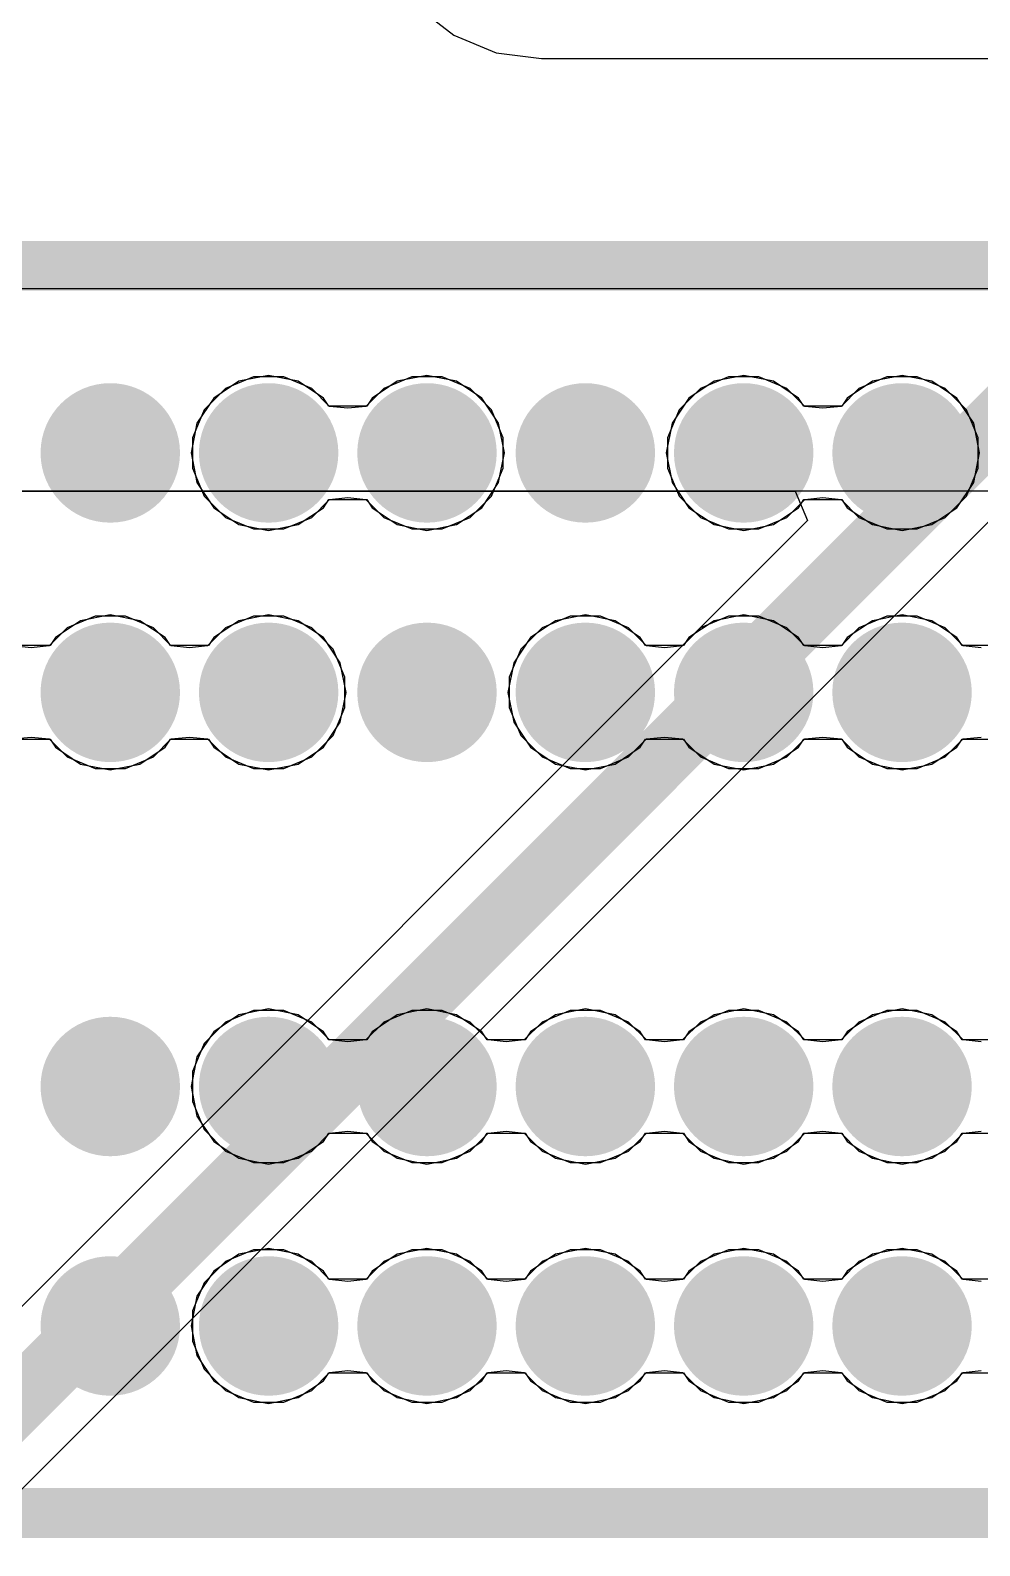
# Model space of a CAD drawing. Header units: millimetres. Extents: x -23 to 83, y -38 to 11.
# Drawn here: x 14.61 to 18.42, y -31.43 to -25.36 of the extents above; entities that cross this region are included whole.
import ezdxf

# ---------------------------------------------------------------- set-up
doc = ezdxf.new("R2010")
doc.units = ezdxf.units.MM
for name, color, linetype in [('BottomLayer', 5, 'Continuous'), ('TopLayer', 1, 'Continuous'), ('TopOverlay', 2, 'Continuous'), ('TopPaste', 8, 'Continuous'), ('TopSolder', 216, 'Continuous')]:
    doc.layers.add(name, color=color, linetype=linetype)

# ---------------------------------------------------------------- blocks, each defined once
blk = doc.blocks.new('ADM6_30_01_5_L_4_2_A_TR_57')
at = {"layer": 'TopLayer'}
h = blk.add_hatch(color=1, dxfattribs=at)
edge = h.paths.add_edge_path()
edge.add_arc((-2.8575, 1.75), 0.178, 0, 360)
h = blk.add_hatch(color=1, dxfattribs=at)
edge = h.paths.add_edge_path()
edge.add_arc((-2.2225, 1.75), 0.178, 0, 360)
h = blk.add_hatch(color=1, dxfattribs=at)
edge = h.paths.add_edge_path()
edge.add_arc((-1.5875, 1.75), 0.178, 0, 360)
h = blk.add_hatch(color=1, dxfattribs=at)
edge = h.paths.add_edge_path()
edge.add_arc((-0.9525, 1.75), 0.178, 0, 360)
h = blk.add_hatch(color=1, dxfattribs=at)
edge = h.paths.add_edge_path()
edge.add_arc((-0.3175, 1.75), 0.178, 0, 360)
h = blk.add_hatch(color=1, dxfattribs=at)
edge = h.paths.add_edge_path()
edge.add_arc((0.3175, 1.75), 0.178, 0, 360)
h = blk.add_hatch(color=1, dxfattribs=at)
edge = h.paths.add_edge_path()
edge.add_arc((-2.8575, 0.79), 0.178, 0, 360)
h = blk.add_hatch(color=1, dxfattribs=at)
edge = h.paths.add_edge_path()
edge.add_arc((-2.2225, 0.79), 0.178, 0, 360)
h = blk.add_hatch(color=1, dxfattribs=at)
edge = h.paths.add_edge_path()
edge.add_arc((-1.5875, 0.79), 0.178, 0, 360)
h = blk.add_hatch(color=1, dxfattribs=at)
edge = h.paths.add_edge_path()
edge.add_arc((-0.9525, 0.79), 0.178, 0, 360)
h = blk.add_hatch(color=1, dxfattribs=at)
edge = h.paths.add_edge_path()
edge.add_arc((-0.3175, 0.79), 0.178, 0, 360)
h = blk.add_hatch(color=1, dxfattribs=at)
edge = h.paths.add_edge_path()
edge.add_arc((0.3175, 0.79), 0.178, 0, 360)
h = blk.add_hatch(color=1, dxfattribs=at)
edge = h.paths.add_edge_path()
edge.add_arc((-2.8575, -0.79), 0.178, 0, 360)
h = blk.add_hatch(color=1, dxfattribs=at)
edge = h.paths.add_edge_path()
edge.add_arc((-2.2225, -0.79), 0.178, 0, 360)
h = blk.add_hatch(color=1, dxfattribs=at)
edge = h.paths.add_edge_path()
edge.add_arc((-1.5875, -0.79), 0.178, 0, 360)
h = blk.add_hatch(color=1, dxfattribs=at)
edge = h.paths.add_edge_path()
edge.add_arc((-0.9525, -0.79), 0.178, 0, 360)
h = blk.add_hatch(color=1, dxfattribs=at)
edge = h.paths.add_edge_path()
edge.add_arc((-0.3175, -0.79), 0.178, 0, 360)
h = blk.add_hatch(color=1, dxfattribs=at)
edge = h.paths.add_edge_path()
edge.add_arc((0.3175, -0.79), 0.178, 0, 360)
h = blk.add_hatch(color=1, dxfattribs=at)
edge = h.paths.add_edge_path()
edge.add_arc((-2.8575, -1.75), 0.178, 0, 360)
h = blk.add_hatch(color=1, dxfattribs=at)
edge = h.paths.add_edge_path()
edge.add_arc((-2.2225, -1.75), 0.178, 0, 360)
h = blk.add_hatch(color=1, dxfattribs=at)
edge = h.paths.add_edge_path()
edge.add_arc((-1.5875, -1.75), 0.178, 0, 360)
h = blk.add_hatch(color=1, dxfattribs=at)
edge = h.paths.add_edge_path()
edge.add_arc((-0.9525, -1.75), 0.178, 0, 360)
h = blk.add_hatch(color=1, dxfattribs=at)
edge = h.paths.add_edge_path()
edge.add_arc((-0.3175, -1.75), 0.178, 0, 360)
h = blk.add_hatch(color=1, dxfattribs=at)
edge = h.paths.add_edge_path()
edge.add_arc((0.3175, -1.75), 0.178, 0, 360)
at = {"layer": 'TopPaste'}
h = blk.add_hatch(color=8, dxfattribs=at)
edge = h.paths.add_edge_path()
edge.add_arc((-2.8575, 1.75), 0.178, 0, 360)
h = blk.add_hatch(color=8, dxfattribs=at)
edge = h.paths.add_edge_path()
edge.add_arc((-2.2225, 1.75), 0.178, 0, 360)
h = blk.add_hatch(color=8, dxfattribs=at)
edge = h.paths.add_edge_path()
edge.add_arc((-1.5875, 1.75), 0.178, 0, 360)
h = blk.add_hatch(color=8, dxfattribs=at)
edge = h.paths.add_edge_path()
edge.add_arc((-0.9525, 1.75), 0.178, 0, 360)
h = blk.add_hatch(color=8, dxfattribs=at)
edge = h.paths.add_edge_path()
edge.add_arc((-0.3175, 1.75), 0.178, 0, 360)
h = blk.add_hatch(color=8, dxfattribs=at)
edge = h.paths.add_edge_path()
edge.add_arc((0.3175, 1.75), 0.178, 0, 360)
h = blk.add_hatch(color=8, dxfattribs=at)
edge = h.paths.add_edge_path()
edge.add_arc((-2.8575, 0.79), 0.178, 0, 360)
h = blk.add_hatch(color=8, dxfattribs=at)
edge = h.paths.add_edge_path()
edge.add_arc((-2.2225, 0.79), 0.178, 0, 360)
h = blk.add_hatch(color=8, dxfattribs=at)
edge = h.paths.add_edge_path()
edge.add_arc((-1.5875, 0.79), 0.178, 0, 360)
h = blk.add_hatch(color=8, dxfattribs=at)
edge = h.paths.add_edge_path()
edge.add_arc((-0.9525, 0.79), 0.178, 0, 360)
h = blk.add_hatch(color=8, dxfattribs=at)
edge = h.paths.add_edge_path()
edge.add_arc((-0.3175, 0.79), 0.178, 0, 360)
h = blk.add_hatch(color=8, dxfattribs=at)
edge = h.paths.add_edge_path()
edge.add_arc((0.3175, 0.79), 0.178, 0, 360)
h = blk.add_hatch(color=8, dxfattribs=at)
edge = h.paths.add_edge_path()
edge.add_arc((-2.8575, -0.79), 0.178, 0, 360)
h = blk.add_hatch(color=8, dxfattribs=at)
edge = h.paths.add_edge_path()
edge.add_arc((-2.2225, -0.79), 0.178, 0, 360)
h = blk.add_hatch(color=8, dxfattribs=at)
edge = h.paths.add_edge_path()
edge.add_arc((-1.5875, -0.79), 0.178, 0, 360)
h = blk.add_hatch(color=8, dxfattribs=at)
edge = h.paths.add_edge_path()
edge.add_arc((-0.9525, -0.79), 0.178, 0, 360)
h = blk.add_hatch(color=8, dxfattribs=at)
edge = h.paths.add_edge_path()
edge.add_arc((-0.3175, -0.79), 0.178, 0, 360)
h = blk.add_hatch(color=8, dxfattribs=at)
edge = h.paths.add_edge_path()
edge.add_arc((0.3175, -0.79), 0.178, 0, 360)
h = blk.add_hatch(color=8, dxfattribs=at)
edge = h.paths.add_edge_path()
edge.add_arc((-2.8575, -1.75), 0.178, 0, 360)
h = blk.add_hatch(color=8, dxfattribs=at)
edge = h.paths.add_edge_path()
edge.add_arc((-2.2225, -1.75), 0.178, 0, 360)
h = blk.add_hatch(color=8, dxfattribs=at)
edge = h.paths.add_edge_path()
edge.add_arc((-1.5875, -1.75), 0.178, 0, 360)
h = blk.add_hatch(color=8, dxfattribs=at)
edge = h.paths.add_edge_path()
edge.add_arc((-0.9525, -1.75), 0.178, 0, 360)
h = blk.add_hatch(color=8, dxfattribs=at)
edge = h.paths.add_edge_path()
edge.add_arc((-0.3175, -1.75), 0.178, 0, 360)
h = blk.add_hatch(color=8, dxfattribs=at)
edge = h.paths.add_edge_path()
edge.add_arc((0.3175, -1.75), 0.178, 0, 360)
at = {"layer": 'TopSolder'}
h = blk.add_hatch(color=216, dxfattribs=at)
edge = h.paths.add_edge_path()
edge.add_arc((-2.8575, 1.75), 0.2796, 0, 360)
h = blk.add_hatch(color=216, dxfattribs=at)
edge = h.paths.add_edge_path()
edge.add_arc((-2.2225, 1.75), 0.2796, 0, 360)
h = blk.add_hatch(color=216, dxfattribs=at)
edge = h.paths.add_edge_path()
edge.add_arc((-1.5875, 1.75), 0.2796, 0, 360)
h = blk.add_hatch(color=216, dxfattribs=at)
edge = h.paths.add_edge_path()
edge.add_arc((-0.9525, 1.75), 0.2796, 0, 360)
h = blk.add_hatch(color=216, dxfattribs=at)
edge = h.paths.add_edge_path()
edge.add_arc((-0.3175, 1.75), 0.2796, 0, 360)
h = blk.add_hatch(color=216, dxfattribs=at)
edge = h.paths.add_edge_path()
edge.add_arc((0.3175, 1.75), 0.2796, 0, 360)
h = blk.add_hatch(color=216, dxfattribs=at)
edge = h.paths.add_edge_path()
edge.add_arc((-2.8575, 0.79), 0.2796, 0, 360)
h = blk.add_hatch(color=216, dxfattribs=at)
edge = h.paths.add_edge_path()
edge.add_arc((-2.2225, 0.79), 0.2796, 0, 360)
h = blk.add_hatch(color=216, dxfattribs=at)
edge = h.paths.add_edge_path()
edge.add_arc((-1.5875, 0.79), 0.2796, 0, 360)
h = blk.add_hatch(color=216, dxfattribs=at)
edge = h.paths.add_edge_path()
edge.add_arc((-0.9525, 0.79), 0.2796, 0, 360)
h = blk.add_hatch(color=216, dxfattribs=at)
edge = h.paths.add_edge_path()
edge.add_arc((-0.3175, 0.79), 0.2796, 0, 360)
h = blk.add_hatch(color=216, dxfattribs=at)
edge = h.paths.add_edge_path()
edge.add_arc((0.3175, 0.79), 0.2796, 0, 360)
h = blk.add_hatch(color=216, dxfattribs=at)
edge = h.paths.add_edge_path()
edge.add_arc((-2.8575, -0.79), 0.2796, 0, 360)
h = blk.add_hatch(color=216, dxfattribs=at)
edge = h.paths.add_edge_path()
edge.add_arc((-2.2225, -0.79), 0.2796, 0, 360)
h = blk.add_hatch(color=216, dxfattribs=at)
edge = h.paths.add_edge_path()
edge.add_arc((-1.5875, -0.79), 0.2796, 0, 360)
h = blk.add_hatch(color=216, dxfattribs=at)
edge = h.paths.add_edge_path()
edge.add_arc((-0.9525, -0.79), 0.2796, 0, 360)
h = blk.add_hatch(color=216, dxfattribs=at)
edge = h.paths.add_edge_path()
edge.add_arc((-0.3175, -0.79), 0.2796, 0, 360)
h = blk.add_hatch(color=216, dxfattribs=at)
edge = h.paths.add_edge_path()
edge.add_arc((0.3175, -0.79), 0.2796, 0, 360)
h = blk.add_hatch(color=216, dxfattribs=at)
edge = h.paths.add_edge_path()
edge.add_arc((-2.8575, -1.75), 0.2796, 0, 360)
h = blk.add_hatch(color=216, dxfattribs=at)
edge = h.paths.add_edge_path()
edge.add_arc((-2.2225, -1.75), 0.2796, 0, 360)
h = blk.add_hatch(color=216, dxfattribs=at)
edge = h.paths.add_edge_path()
edge.add_arc((-1.5875, -1.75), 0.2796, 0, 360)
h = blk.add_hatch(color=216, dxfattribs=at)
edge = h.paths.add_edge_path()
edge.add_arc((-0.9525, -1.75), 0.2796, 0, 360)
h = blk.add_hatch(color=216, dxfattribs=at)
edge = h.paths.add_edge_path()
edge.add_arc((-0.3175, -1.75), 0.2796, 0, 360)
h = blk.add_hatch(color=216, dxfattribs=at)
edge = h.paths.add_edge_path()
edge.add_arc((0.3175, -1.75), 0.2796, 0, 360)
at = {"layer": 'TopOverlay', "const_width": 0.2}
for points in [[(11.178, 2.5), (-11.178, 2.5)], [(11.885, -2.5), (-11.885, -2.5)]]:
    blk.add_lwpolyline(points, dxfattribs=at)

msp = doc.modelspace()

# ---------------------------------------------------------------- linework, layer by layer
at = {"layer": 'BottomLayer'}
for p, q in [((24.9682, -27.2034), (6.985, -27.2034)), ((6.9955, -27.2034), (17.6796, -27.2034)), ((10.4447, -35.3367), (18.578, -27.2034)), ((17.6796, -27.2034), (17.7282, -27.3207)), ((17.7282, -27.3207), (10.1543, -34.8946))]:
    msp.add_line(p, q, dxfattribs=at)
at = {"layer": 'BottomLayer', "const_width": 0.254}
msp.add_lwpolyline([(10.2616, -35.1536), (20.1676, -25.2476)], dxfattribs=at)
at = {"layer": 'TopLayer'}
for p, q in [((16.1642, -25.2632), (16.3101, -25.3751)), ((16.3101, -25.3751), (16.4801, -25.4455)), ((16.4801, -25.4455), (16.6624, -25.4695)), ((16.6624, -25.4695), (26.9878, -25.4695)), ((6.9342, -26.3906), (26.868, -26.3906)), ((15.4489, -26.7627), (15.348, -26.8302)), ((15.5072, -26.745), (15.3951, -26.7915)), ((15.5679, -26.7391), (15.4489, -26.7627)), ((15.6286, -26.745), (15.5072, -26.745)), ((15.6869, -26.7627), (15.5679, -26.7391)), ((15.7407, -26.7915), (15.6286, -26.745)), ((15.7878, -26.8302), (15.6869, -26.7627)), ((16.0839, -26.7627), (15.983, -26.8302)), ((16.1422, -26.745), (16.0301, -26.7915)), ((16.2029, -26.7391), (16.0839, -26.7627)), ((16.2636, -26.745), (16.1422, -26.745)), ((16.3219, -26.7627), (16.2029, -26.7391)), ((16.3757, -26.7915), (16.2636, -26.745)), ((16.4228, -26.8302), (16.3219, -26.7627)), ((17.3539, -26.7627), (17.253, -26.8302)), ((17.4122, -26.745), (17.3001, -26.7915)), ((17.4729, -26.7391), (17.3539, -26.7627)), ((17.5336, -26.745), (17.4122, -26.745)), ((17.5919, -26.7627), (17.4729, -26.7391)), ((17.6457, -26.7915), (17.5336, -26.745)), ((17.6928, -26.8302), (17.5919, -26.7627)), ((17.9889, -26.7627), (17.888, -26.8302)), ((18.0472, -26.745), (17.9351, -26.7915)), ((18.1079, -26.7391), (17.9889, -26.7627)), ((18.1686, -26.745), (18.0472, -26.745)), ((18.2269, -26.7627), (18.1079, -26.7391)), ((18.2807, -26.7915), (18.1686, -26.745)), ((18.3278, -26.8302), (18.2269, -26.7627)), ((15.348, -26.8302), (15.2806, -26.931)), ((15.3951, -26.7915), (15.3093, -26.8773)), ((15.8126, -26.8634), (15.7407, -26.7915)), ((15.8096, -26.8627), (15.7878, -26.8302)), ((16.0301, -26.7915), (15.9582, -26.8634)), ((15.983, -26.8302), (15.9613, -26.8627)), ((16.4615, -26.8773), (16.3757, -26.7915)), ((16.4902, -26.931), (16.4228, -26.8302)), ((17.253, -26.8302), (17.1856, -26.931)), ((17.3001, -26.7915), (17.2143, -26.8773)), ((17.7176, -26.8634), (17.6457, -26.7915)), ((17.7146, -26.8627), (17.6928, -26.8302)), ((17.9351, -26.7915), (17.8632, -26.8634)), ((17.888, -26.8302), (17.8663, -26.8627)), ((18.3665, -26.8773), (18.2807, -26.7915)), ((18.3952, -26.931), (18.3278, -26.8302)), ((15.3093, -26.8773), (15.2629, -26.9894)), ((15.9613, -26.8627), (15.8096, -26.8627)), ((15.8854, -26.8711), (15.8126, -26.8634)), ((15.9582, -26.8634), (15.8854, -26.8711)), ((16.5079, -26.9894), (16.4615, -26.8773)), ((17.2143, -26.8773), (17.1679, -26.9894)), ((17.8663, -26.8627), (17.7146, -26.8627)), ((17.7904, -26.8711), (17.7176, -26.8634)), ((17.8632, -26.8634), (17.7904, -26.8711)), ((18.4129, -26.9894), (18.3665, -26.8773)), ((15.2806, -26.931), (15.2569, -27.05)), ((16.5139, -27.05), (16.4902, -26.931)), ((17.1856, -26.931), (17.1619, -27.05)), ((18.4189, -27.05), (18.3952, -26.931)), ((15.2629, -26.9894), (15.2629, -27.1107)), ((16.5079, -27.1107), (16.5079, -26.9894)), ((17.1679, -26.9894), (17.1679, -27.1107)), ((18.4129, -27.1107), (18.4129, -26.9894)), ((15.2569, -27.05), (15.2806, -27.169)), ((16.4902, -27.169), (16.5139, -27.05)), ((17.1619, -27.05), (17.1856, -27.169)), ((18.3952, -27.169), (18.4189, -27.05)), ((15.2629, -27.1107), (15.3093, -27.2228)), ((16.4615, -27.2228), (16.5079, -27.1107)), ((17.1679, -27.1107), (17.2143, -27.2228)), ((18.3665, -27.2228), (18.4129, -27.1107)), ((15.2806, -27.169), (15.348, -27.2699)), ((16.4228, -27.2699), (16.4902, -27.169)), ((17.1856, -27.169), (17.253, -27.2699)), ((18.3278, -27.2699), (18.3952, -27.169)), ((15.3093, -27.2228), (15.3951, -27.3086)), ((15.348, -27.2699), (15.4489, -27.3373)), ((15.6869, -27.3373), (15.7878, -27.2699)), ((15.7407, -27.3086), (15.8126, -27.2367)), ((15.7878, -27.2699), (15.8096, -27.2374)), ((15.8096, -27.2374), (15.9613, -27.2374)), ((15.8126, -27.2367), (15.8854, -27.229)), ((15.8854, -27.229), (15.9582, -27.2367)), ((15.9582, -27.2367), (16.0301, -27.3086)), ((15.9613, -27.2374), (15.983, -27.2699)), ((15.983, -27.2699), (16.0839, -27.3373)), ((16.3219, -27.3373), (16.4228, -27.2699)), ((16.3757, -27.3086), (16.4615, -27.2228)), ((17.2143, -27.2228), (17.3001, -27.3086)), ((17.253, -27.2699), (17.3539, -27.3373)), ((17.5919, -27.3373), (17.6928, -27.2699)), ((17.6457, -27.3086), (17.7176, -27.2367)), ((17.6928, -27.2699), (17.7146, -27.2374)), ((17.7146, -27.2374), (17.8663, -27.2374)), ((17.7176, -27.2367), (17.7904, -27.229)), ((17.7904, -27.229), (17.8632, -27.2367)), ((17.8632, -27.2367), (17.9351, -27.3086)), ((17.8663, -27.2374), (17.888, -27.2699)), ((17.888, -27.2699), (17.9889, -27.3373)), ((18.2269, -27.3373), (18.3278, -27.2699)), ((18.2807, -27.3086), (18.3665, -27.2228)), ((15.3951, -27.3086), (15.5072, -27.355)), ((15.4489, -27.3373), (15.5679, -27.361)), ((15.5679, -27.361), (15.6869, -27.3373)), ((15.6286, -27.355), (15.7407, -27.3086)), ((16.0301, -27.3086), (16.1422, -27.355)), ((16.0839, -27.3373), (16.2029, -27.361)), ((16.2029, -27.361), (16.3219, -27.3373)), ((16.2636, -27.355), (16.3757, -27.3086)), ((17.3001, -27.3086), (17.4122, -27.355)), ((17.3539, -27.3373), (17.4729, -27.361)), ((17.4729, -27.361), (17.5919, -27.3373)), ((17.5336, -27.355), (17.6457, -27.3086)), ((17.9351, -27.3086), (18.0472, -27.355)), ((17.9889, -27.3373), (18.1079, -27.361)), ((18.1079, -27.361), (18.2269, -27.3373)), ((18.1686, -27.355), (18.2807, -27.3086)), ((15.5072, -27.355), (15.6286, -27.355)), ((16.1422, -27.355), (16.2636, -27.355)), ((17.4122, -27.355), (17.5336, -27.355)), ((18.0472, -27.355), (18.1686, -27.355)), ((14.9329, -27.6991), (14.8139, -27.7227)), ((15.0519, -27.7227), (14.9329, -27.6991)), ((15.5679, -27.6991), (15.4489, -27.7227)), ((15.6869, -27.7227), (15.5679, -27.6991)), ((16.8379, -27.6991), (16.7189, -27.7227)), ((16.9569, -27.7227), (16.8379, -27.6991)), ((17.4729, -27.6991), (17.3539, -27.7227)), ((17.5919, -27.7227), (17.4729, -27.6991)), ((18.1079, -27.6991), (17.9889, -27.7227)), ((18.2269, -27.7227), (18.1079, -27.6991)), ((14.7601, -27.7515), (14.6882, -27.8234)), ((14.8139, -27.7227), (14.713, -27.7902)), ((14.8722, -27.705), (14.7601, -27.7515)), ((14.9936, -27.705), (14.8722, -27.705)), ((15.1057, -27.7515), (14.9936, -27.705)), ((15.1528, -27.7902), (15.0519, -27.7227)), ((15.1776, -27.8234), (15.1057, -27.7515)), ((15.3951, -27.7515), (15.3232, -27.8234)), ((15.4489, -27.7227), (15.348, -27.7902)), ((15.5072, -27.705), (15.3951, -27.7515)), ((15.6286, -27.705), (15.5072, -27.705)), ((15.7407, -27.7515), (15.6286, -27.705)), ((15.7878, -27.7902), (15.6869, -27.7227)), ((15.8265, -27.8373), (15.7407, -27.7515)), ((16.6651, -27.7515), (16.5793, -27.8373)), ((16.7189, -27.7227), (16.618, -27.7902)), ((16.7772, -27.705), (16.6651, -27.7515)), ((16.8986, -27.705), (16.7772, -27.705)), ((17.0107, -27.7515), (16.8986, -27.705)), ((17.0578, -27.7902), (16.9569, -27.7227)), ((17.0826, -27.8234), (17.0107, -27.7515)), ((17.3001, -27.7515), (17.2282, -27.8234)), ((17.3539, -27.7227), (17.253, -27.7902)), ((17.4122, -27.705), (17.3001, -27.7515)), ((17.5336, -27.705), (17.4122, -27.705)), ((17.6457, -27.7515), (17.5336, -27.705)), ((17.6928, -27.7902), (17.5919, -27.7227)), ((17.7176, -27.8234), (17.6457, -27.7515)), ((17.9351, -27.7515), (17.8632, -27.8234)), ((17.9889, -27.7227), (17.888, -27.7902)), ((18.0472, -27.705), (17.9351, -27.7515)), ((18.1686, -27.705), (18.0472, -27.705)), ((18.2807, -27.7515), (18.1686, -27.705)), ((18.3278, -27.7902), (18.2269, -27.7227)), ((18.3526, -27.8234), (18.2807, -27.7515)), ((14.6913, -27.8227), (14.5396, -27.8227)), ((14.6154, -27.8311), (14.5426, -27.8234)), ((14.6882, -27.8234), (14.6154, -27.8311)), ((14.713, -27.7902), (14.6913, -27.8227)), ((15.1746, -27.8227), (15.1528, -27.7902)), ((15.3263, -27.8227), (15.1746, -27.8227)), ((15.2504, -27.8311), (15.1776, -27.8234)), ((15.3232, -27.8234), (15.2504, -27.8311)), ((15.348, -27.7902), (15.3263, -27.8227)), ((15.8552, -27.891), (15.7878, -27.7902)), ((16.618, -27.7902), (16.5506, -27.891)), ((17.0796, -27.8227), (17.0578, -27.7902)), ((17.2313, -27.8227), (17.0796, -27.8227)), ((17.1554, -27.8311), (17.0826, -27.8234)), ((17.2282, -27.8234), (17.1554, -27.8311)), ((17.253, -27.7902), (17.2313, -27.8227)), ((17.7146, -27.8227), (17.6928, -27.7902)), ((17.8663, -27.8227), (17.7146, -27.8227)), ((17.7904, -27.8311), (17.7176, -27.8234)), ((17.8632, -27.8234), (17.7904, -27.8311)), ((17.888, -27.7902), (17.8663, -27.8227)), ((18.3496, -27.8227), (18.3278, -27.7902)), ((18.5013, -27.8227), (18.3496, -27.8227)), ((18.4254, -27.8311), (18.3526, -27.8234)), ((15.8729, -27.9494), (15.8265, -27.8373)), ((16.5793, -27.8373), (16.5329, -27.9494)), ((15.8789, -28.01), (15.8552, -27.891)), ((16.5506, -27.891), (16.5269, -28.01)), ((15.8729, -28.0707), (15.8729, -27.9494)), ((16.5329, -27.9494), (16.5329, -28.0707)), ((15.8552, -28.129), (15.8789, -28.01)), ((16.5269, -28.01), (16.5506, -28.129)), ((15.8265, -28.1828), (15.8729, -28.0707)), ((16.5329, -28.0707), (16.5793, -28.1828)), ((15.7407, -28.2686), (15.8265, -28.1828)), ((15.7878, -28.2299), (15.8552, -28.129)), ((16.5506, -28.129), (16.618, -28.2299)), ((16.5793, -28.1828), (16.6651, -28.2686)), ((14.5396, -28.1974), (14.6913, -28.1974)), ((14.5426, -28.1967), (14.6154, -28.189)), ((14.6154, -28.189), (14.6882, -28.1967)), ((14.6882, -28.1967), (14.7601, -28.2686)), ((14.6913, -28.1974), (14.713, -28.2299)), ((14.713, -28.2299), (14.8139, -28.2973)), ((15.0519, -28.2973), (15.1528, -28.2299)), ((15.1057, -28.2686), (15.1776, -28.1967)), ((15.1528, -28.2299), (15.1746, -28.1974)), ((15.1746, -28.1974), (15.3263, -28.1974)), ((15.1776, -28.1967), (15.2504, -28.189)), ((15.2504, -28.189), (15.3232, -28.1967)), ((15.3232, -28.1967), (15.3951, -28.2686)), ((15.3263, -28.1974), (15.348, -28.2299)), ((15.348, -28.2299), (15.4489, -28.2973)), ((15.6869, -28.2973), (15.7878, -28.2299)), ((16.618, -28.2299), (16.7189, -28.2973)), ((16.9569, -28.2973), (17.0578, -28.2299)), ((17.0107, -28.2686), (17.0826, -28.1967)), ((17.0578, -28.2299), (17.0796, -28.1974)), ((17.0796, -28.1974), (17.2313, -28.1974)), ((17.0826, -28.1967), (17.1554, -28.189)), ((17.1554, -28.189), (17.2282, -28.1967)), ((17.2282, -28.1967), (17.3001, -28.2686)), ((17.2313, -28.1974), (17.253, -28.2299)), ((17.253, -28.2299), (17.3539, -28.2973)), ((17.5919, -28.2973), (17.6928, -28.2299)), ((17.6457, -28.2686), (17.7176, -28.1967)), ((17.6928, -28.2299), (17.7146, -28.1974)), ((17.7146, -28.1974), (17.8663, -28.1974)), ((17.7176, -28.1967), (17.7904, -28.189)), ((17.7904, -28.189), (17.8632, -28.1967)), ((17.8632, -28.1967), (17.9351, -28.2686)), ((17.8663, -28.1974), (17.888, -28.2299)), ((17.888, -28.2299), (17.9889, -28.2973)), ((18.2269, -28.2973), (18.3278, -28.2299)), ((18.2807, -28.2686), (18.3526, -28.1967)), ((18.3278, -28.2299), (18.3496, -28.1974)), ((18.3496, -28.1974), (18.5013, -28.1974)), ((18.3526, -28.1967), (18.4254, -28.189)), ((14.7601, -28.2686), (14.8722, -28.315)), ((14.8139, -28.2973), (14.9329, -28.321)), ((14.9329, -28.321), (15.0519, -28.2973)), ((14.9936, -28.315), (15.1057, -28.2686)), ((15.3951, -28.2686), (15.5072, -28.315)), ((15.4489, -28.2973), (15.5679, -28.321)), ((15.5679, -28.321), (15.6869, -28.2973)), ((15.6286, -28.315), (15.7407, -28.2686)), ((16.6651, -28.2686), (16.7772, -28.315)), ((16.7189, -28.2973), (16.8379, -28.321)), ((16.8379, -28.321), (16.9569, -28.2973)), ((16.8986, -28.315), (17.0107, -28.2686)), ((17.3001, -28.2686), (17.4122, -28.315)), ((17.3539, -28.2973), (17.4729, -28.321)), ((17.4729, -28.321), (17.5919, -28.2973)), ((17.5336, -28.315), (17.6457, -28.2686)), ((17.9351, -28.2686), (18.0472, -28.315)), ((17.9889, -28.2973), (18.1079, -28.321)), ((18.1079, -28.321), (18.2269, -28.2973)), ((18.1686, -28.315), (18.2807, -28.2686)), ((14.8722, -28.315), (14.9936, -28.315)), ((15.5072, -28.315), (15.6286, -28.315)), ((16.7772, -28.315), (16.8986, -28.315)), ((17.4122, -28.315), (17.5336, -28.315)), ((18.0472, -28.315), (18.1686, -28.315)), ((15.5679, -29.2791), (15.4489, -29.3027)), ((15.6869, -29.3027), (15.5679, -29.2791)), ((16.2029, -29.2791), (16.0839, -29.3027)), ((16.3219, -29.3027), (16.2029, -29.2791)), ((16.8379, -29.2791), (16.7189, -29.3027)), ((16.9569, -29.3027), (16.8379, -29.2791)), ((17.4729, -29.2791), (17.3539, -29.3027)), ((17.5919, -29.3027), (17.4729, -29.2791)), ((18.1079, -29.2791), (17.9889, -29.3027)), ((18.2269, -29.3027), (18.1079, -29.2791)), ((15.3951, -29.3315), (15.3093, -29.4173)), ((15.4489, -29.3027), (15.348, -29.3702)), ((15.5072, -29.285), (15.3951, -29.3315)), ((15.6286, -29.285), (15.5072, -29.285)), ((15.7407, -29.3315), (15.6286, -29.285)), ((15.7878, -29.3702), (15.6869, -29.3027)), ((15.8126, -29.4034), (15.7407, -29.3315)), ((16.0301, -29.3315), (15.9582, -29.4034)), ((16.0839, -29.3027), (15.983, -29.3702)), ((16.1422, -29.285), (16.0301, -29.3315)), ((16.2636, -29.285), (16.1422, -29.285)), ((16.3757, -29.3315), (16.2636, -29.285)), ((16.4228, -29.3702), (16.3219, -29.3027)), ((16.4476, -29.4034), (16.3757, -29.3315)), ((16.6651, -29.3315), (16.5932, -29.4034)), ((16.7189, -29.3027), (16.618, -29.3702)), ((16.7772, -29.285), (16.6651, -29.3315)), ((16.8986, -29.285), (16.7772, -29.285)), ((17.0107, -29.3315), (16.8986, -29.285)), ((17.0578, -29.3702), (16.9569, -29.3027)), ((17.0826, -29.4034), (17.0107, -29.3315)), ((17.3001, -29.3315), (17.2282, -29.4034)), ((17.3539, -29.3027), (17.253, -29.3702)), ((17.4122, -29.285), (17.3001, -29.3315)), ((17.5336, -29.285), (17.4122, -29.285)), ((17.6457, -29.3315), (17.5336, -29.285)), ((17.6928, -29.3702), (17.5919, -29.3027)), ((17.7176, -29.4034), (17.6457, -29.3315)), ((17.9351, -29.3315), (17.8632, -29.4034)), ((17.9889, -29.3027), (17.888, -29.3702)), ((18.0472, -29.285), (17.9351, -29.3315)), ((18.1686, -29.285), (18.0472, -29.285)), ((18.2807, -29.3315), (18.1686, -29.285)), ((18.3278, -29.3702), (18.2269, -29.3027)), ((18.3526, -29.4034), (18.2807, -29.3315)), ((15.348, -29.3702), (15.2806, -29.471)), ((15.8096, -29.4027), (15.7878, -29.3702)), ((15.9613, -29.4027), (15.8096, -29.4027)), ((15.983, -29.3702), (15.9613, -29.4027)), ((16.4446, -29.4027), (16.4228, -29.3702)), ((16.5963, -29.4027), (16.4446, -29.4027)), ((16.618, -29.3702), (16.5963, -29.4027)), ((17.0796, -29.4027), (17.0578, -29.3702)), ((17.2313, -29.4027), (17.0796, -29.4027)), ((17.253, -29.3702), (17.2313, -29.4027)), ((17.7146, -29.4027), (17.6928, -29.3702)), ((17.8663, -29.4027), (17.7146, -29.4027)), ((17.888, -29.3702), (17.8663, -29.4027)), ((18.3496, -29.4027), (18.3278, -29.3702)), ((18.5013, -29.4027), (18.3496, -29.4027)), ((15.3093, -29.4173), (15.2629, -29.5294)), ((15.8854, -29.4111), (15.8126, -29.4034)), ((15.9582, -29.4034), (15.8854, -29.4111)), ((16.5204, -29.4111), (16.4476, -29.4034)), ((16.5932, -29.4034), (16.5204, -29.4111)), ((17.1554, -29.4111), (17.0826, -29.4034)), ((17.2282, -29.4034), (17.1554, -29.4111)), ((17.7904, -29.4111), (17.7176, -29.4034)), ((17.8632, -29.4034), (17.7904, -29.4111)), ((18.4254, -29.4111), (18.3526, -29.4034)), ((15.2806, -29.471), (15.2569, -29.59)), ((15.2629, -29.5294), (15.2629, -29.6507)), ((15.2569, -29.59), (15.2806, -29.709)), ((15.2629, -29.6507), (15.3093, -29.7628)), ((15.2806, -29.709), (15.348, -29.8099)), ((15.3093, -29.7628), (15.3951, -29.8486)), ((15.348, -29.8099), (15.4489, -29.8773)), ((15.6869, -29.8773), (15.7878, -29.8099)), ((15.7407, -29.8486), (15.8126, -29.7767)), ((15.7878, -29.8099), (15.8096, -29.7774)), ((15.8096, -29.7774), (15.9613, -29.7774)), ((15.8126, -29.7767), (15.8854, -29.769)), ((15.8854, -29.769), (15.9582, -29.7767)), ((15.9582, -29.7767), (16.0301, -29.8486)), ((15.9613, -29.7774), (15.983, -29.8099)), ((15.983, -29.8099), (16.0839, -29.8773)), ((16.3219, -29.8773), (16.4228, -29.8099)), ((16.3757, -29.8486), (16.4476, -29.7767)), ((16.4228, -29.8099), (16.4446, -29.7774)), ((16.4446, -29.7774), (16.5963, -29.7774)), ((16.4476, -29.7767), (16.5204, -29.769)), ((16.5204, -29.769), (16.5932, -29.7767)), ((16.5932, -29.7767), (16.6651, -29.8486)), ((16.5963, -29.7774), (16.618, -29.8099)), ((16.618, -29.8099), (16.7189, -29.8773)), ((16.9569, -29.8773), (17.0578, -29.8099)), ((17.0107, -29.8486), (17.0826, -29.7767)), ((17.0578, -29.8099), (17.0796, -29.7774)), ((17.0796, -29.7774), (17.2313, -29.7774)), ((17.0826, -29.7767), (17.1554, -29.769)), ((17.1554, -29.769), (17.2282, -29.7767)), ((17.2282, -29.7767), (17.3001, -29.8486)), ((17.2313, -29.7774), (17.253, -29.8099)), ((17.253, -29.8099), (17.3539, -29.8773)), ((17.5919, -29.8773), (17.6928, -29.8099)), ((17.6457, -29.8486), (17.7176, -29.7767)), ((17.6928, -29.8099), (17.7146, -29.7774)), ((17.7146, -29.7774), (17.8663, -29.7774)), ((17.7176, -29.7767), (17.7904, -29.769)), ((17.7904, -29.769), (17.8632, -29.7767)), ((17.8632, -29.7767), (17.9351, -29.8486)), ((17.8663, -29.7774), (17.888, -29.8099)), ((17.888, -29.8099), (17.9889, -29.8773)), ((18.2269, -29.8773), (18.3278, -29.8099)), ((18.2807, -29.8486), (18.3526, -29.7767)), ((18.3278, -29.8099), (18.3496, -29.7774)), ((18.3496, -29.7774), (18.5013, -29.7774)), ((18.3526, -29.7767), (18.4254, -29.769)), ((15.3951, -29.8486), (15.5072, -29.895)), ((15.4489, -29.8773), (15.5679, -29.901)), ((15.5679, -29.901), (15.6869, -29.8773)), ((15.6286, -29.895), (15.7407, -29.8486)), ((16.0301, -29.8486), (16.1422, -29.895)), ((16.0839, -29.8773), (16.2029, -29.901)), ((16.2029, -29.901), (16.3219, -29.8773)), ((16.2636, -29.895), (16.3757, -29.8486)), ((16.6651, -29.8486), (16.7772, -29.895)), ((16.7189, -29.8773), (16.8379, -29.901)), ((16.8379, -29.901), (16.9569, -29.8773)), ((16.8986, -29.895), (17.0107, -29.8486)), ((17.3001, -29.8486), (17.4122, -29.895)), ((17.3539, -29.8773), (17.4729, -29.901)), ((17.4729, -29.901), (17.5919, -29.8773)), ((17.5336, -29.895), (17.6457, -29.8486)), ((17.9351, -29.8486), (18.0472, -29.895)), ((17.9889, -29.8773), (18.1079, -29.901)), ((18.1079, -29.901), (18.2269, -29.8773)), ((18.1686, -29.895), (18.2807, -29.8486)), ((15.5072, -29.895), (15.6286, -29.895)), ((16.1422, -29.895), (16.2636, -29.895)), ((16.7772, -29.895), (16.8986, -29.895)), ((17.4122, -29.895), (17.5336, -29.895)), ((18.0472, -29.895), (18.1686, -29.895)), ((15.5072, -30.245), (15.3951, -30.2915)), ((15.5679, -30.2391), (15.4489, -30.2627)), ((15.6286, -30.245), (15.5072, -30.245)), ((15.6869, -30.2627), (15.5679, -30.2391)), ((15.7407, -30.2915), (15.6286, -30.245)), ((16.1422, -30.245), (16.0301, -30.2915)), ((16.2029, -30.2391), (16.0839, -30.2627)), ((16.2636, -30.245), (16.1422, -30.245)), ((16.3219, -30.2627), (16.2029, -30.2391)), ((16.3757, -30.2915), (16.2636, -30.245)), ((16.7772, -30.245), (16.6651, -30.2915)), ((16.8379, -30.2391), (16.7189, -30.2627)), ((16.8986, -30.245), (16.7772, -30.245)), ((16.9569, -30.2627), (16.8379, -30.2391)), ((17.0107, -30.2915), (16.8986, -30.245)), ((17.4122, -30.245), (17.3001, -30.2915)), ((17.4729, -30.2391), (17.3539, -30.2627)), ((17.5336, -30.245), (17.4122, -30.245)), ((17.5919, -30.2627), (17.4729, -30.2391)), ((17.6457, -30.2915), (17.5336, -30.245)), ((18.0472, -30.245), (17.9351, -30.2915)), ((18.1079, -30.2391), (17.9889, -30.2627)), ((18.1686, -30.245), (18.0472, -30.245)), ((18.2269, -30.2627), (18.1079, -30.2391)), ((18.2807, -30.2915), (18.1686, -30.245)), ((15.3951, -30.2915), (15.3093, -30.3773)), ((15.4489, -30.2627), (15.348, -30.3302)), ((15.7878, -30.3302), (15.6869, -30.2627)), ((15.8126, -30.3634), (15.7407, -30.2915)), ((16.0301, -30.2915), (15.9582, -30.3634)), ((16.0839, -30.2627), (15.983, -30.3302)), ((16.4228, -30.3302), (16.3219, -30.2627)), ((16.4476, -30.3634), (16.3757, -30.2915)), ((16.6651, -30.2915), (16.5932, -30.3634)), ((16.7189, -30.2627), (16.618, -30.3302)), ((17.0578, -30.3302), (16.9569, -30.2627)), ((17.0826, -30.3634), (17.0107, -30.2915)), ((17.3001, -30.2915), (17.2282, -30.3634)), ((17.3539, -30.2627), (17.253, -30.3302)), ((17.6928, -30.3302), (17.5919, -30.2627)), ((17.7176, -30.3634), (17.6457, -30.2915)), ((17.9351, -30.2915), (17.8632, -30.3634)), ((17.9889, -30.2627), (17.888, -30.3302)), ((18.3278, -30.3302), (18.2269, -30.2627)), ((18.3526, -30.3634), (18.2807, -30.2915)), ((15.348, -30.3302), (15.2806, -30.431)), ((15.8096, -30.3627), (15.7878, -30.3302)), ((15.9613, -30.3627), (15.8096, -30.3627)), ((15.8854, -30.3711), (15.8126, -30.3634)), ((15.9582, -30.3634), (15.8854, -30.3711)), ((15.983, -30.3302), (15.9613, -30.3627)), ((16.4446, -30.3627), (16.4228, -30.3302)), ((16.5963, -30.3627), (16.4446, -30.3627)), ((16.5204, -30.3711), (16.4476, -30.3634)), ((16.5932, -30.3634), (16.5204, -30.3711)), ((16.618, -30.3302), (16.5963, -30.3627)), ((17.0796, -30.3627), (17.0578, -30.3302)), ((17.2313, -30.3627), (17.0796, -30.3627)), ((17.1554, -30.3711), (17.0826, -30.3634)), ((17.2282, -30.3634), (17.1554, -30.3711)), ((17.253, -30.3302), (17.2313, -30.3627)), ((17.7146, -30.3627), (17.6928, -30.3302)), ((17.8663, -30.3627), (17.7146, -30.3627)), ((17.7904, -30.3711), (17.7176, -30.3634)), ((17.8632, -30.3634), (17.7904, -30.3711)), ((17.888, -30.3302), (17.8663, -30.3627)), ((18.3496, -30.3627), (18.3278, -30.3302)), ((18.5013, -30.3627), (18.3496, -30.3627)), ((18.4254, -30.3711), (18.3526, -30.3634)), ((15.2806, -30.431), (15.2569, -30.55)), ((15.3093, -30.3773), (15.2629, -30.4894)), ((15.2629, -30.4894), (15.2629, -30.6107)), ((15.2569, -30.55), (15.2806, -30.669)), ((15.2629, -30.6107), (15.3093, -30.7228)), ((15.2806, -30.669), (15.348, -30.7699)), ((15.3093, -30.7228), (15.3951, -30.8086)), ((15.7407, -30.8086), (15.8126, -30.7367)), ((15.7878, -30.7699), (15.8096, -30.7374)), ((15.8096, -30.7374), (15.9613, -30.7374)), ((15.8126, -30.7367), (15.8854, -30.729)), ((15.8854, -30.729), (15.9582, -30.7367)), ((15.9582, -30.7367), (16.0301, -30.8086)), ((15.9613, -30.7374), (15.983, -30.7699)), ((16.3757, -30.8086), (16.4476, -30.7367)), ((16.4228, -30.7699), (16.4446, -30.7374)), ((16.4446, -30.7374), (16.5963, -30.7374)), ((16.4476, -30.7367), (16.5204, -30.729)), ((16.5204, -30.729), (16.5932, -30.7367)), ((16.5932, -30.7367), (16.6651, -30.8086)), ((16.5963, -30.7374), (16.618, -30.7699)), ((17.0107, -30.8086), (17.0826, -30.7367)), ((17.0578, -30.7699), (17.0796, -30.7374)), ((17.0796, -30.7374), (17.2313, -30.7374)), ((17.0826, -30.7367), (17.1554, -30.729)), ((17.1554, -30.729), (17.2282, -30.7367)), ((17.2282, -30.7367), (17.3001, -30.8086)), ((17.2313, -30.7374), (17.253, -30.7699)), ((17.6457, -30.8086), (17.7176, -30.7367)), ((17.6928, -30.7699), (17.7146, -30.7374)), ((17.7146, -30.7374), (17.8663, -30.7374)), ((17.7176, -30.7367), (17.7904, -30.729)), ((17.7904, -30.729), (17.8632, -30.7367)), ((17.8632, -30.7367), (17.9351, -30.8086)), ((17.8663, -30.7374), (17.888, -30.7699)), ((18.2807, -30.8086), (18.3526, -30.7367)), ((18.3278, -30.7699), (18.3496, -30.7374)), ((18.3496, -30.7374), (18.5013, -30.7374)), ((18.3526, -30.7367), (18.4254, -30.729)), ((15.348, -30.7699), (15.4489, -30.8373)), ((15.6869, -30.8373), (15.7878, -30.7699)), ((15.983, -30.7699), (16.0839, -30.8373)), ((16.3219, -30.8373), (16.4228, -30.7699)), ((16.618, -30.7699), (16.7189, -30.8373)), ((16.9569, -30.8373), (17.0578, -30.7699)), ((17.253, -30.7699), (17.3539, -30.8373)), ((17.5919, -30.8373), (17.6928, -30.7699)), ((17.888, -30.7699), (17.9889, -30.8373)), ((18.2269, -30.8373), (18.3278, -30.7699)), ((15.3951, -30.8086), (15.5072, -30.855)), ((15.4489, -30.8373), (15.5679, -30.861)), ((15.5072, -30.855), (15.6286, -30.855)), ((15.5679, -30.861), (15.6869, -30.8373)), ((15.6286, -30.855), (15.7407, -30.8086)), ((16.0301, -30.8086), (16.1422, -30.855)), ((16.0839, -30.8373), (16.2029, -30.861)), ((16.1422, -30.855), (16.2636, -30.855)), ((16.2029, -30.861), (16.3219, -30.8373)), ((16.2636, -30.855), (16.3757, -30.8086)), ((16.6651, -30.8086), (16.7772, -30.855)), ((16.7189, -30.8373), (16.8379, -30.861)), ((16.7772, -30.855), (16.8986, -30.855)), ((16.8379, -30.861), (16.9569, -30.8373)), ((16.8986, -30.855), (17.0107, -30.8086)), ((17.3001, -30.8086), (17.4122, -30.855)), ((17.3539, -30.8373), (17.4729, -30.861)), ((17.4122, -30.855), (17.5336, -30.855)), ((17.4729, -30.861), (17.5919, -30.8373)), ((17.5336, -30.855), (17.6457, -30.8086)), ((17.9351, -30.8086), (18.0472, -30.855)), ((17.9889, -30.8373), (18.1079, -30.861)), ((18.0472, -30.855), (18.1686, -30.855)), ((18.1079, -30.861), (18.2269, -30.8373)), ((18.1686, -30.855), (18.2807, -30.8086))]:
    msp.add_line(p, q, dxfattribs=at)

# ---------------------------------------------------------------- block references
at = {"rotation": 180}
msp.add_blockref('ADM6_30_01_5_L_4_2_A_TR_57', (15.2504, -28.8), dxfattribs=at)

doc.saveas('drawing.dxf')
